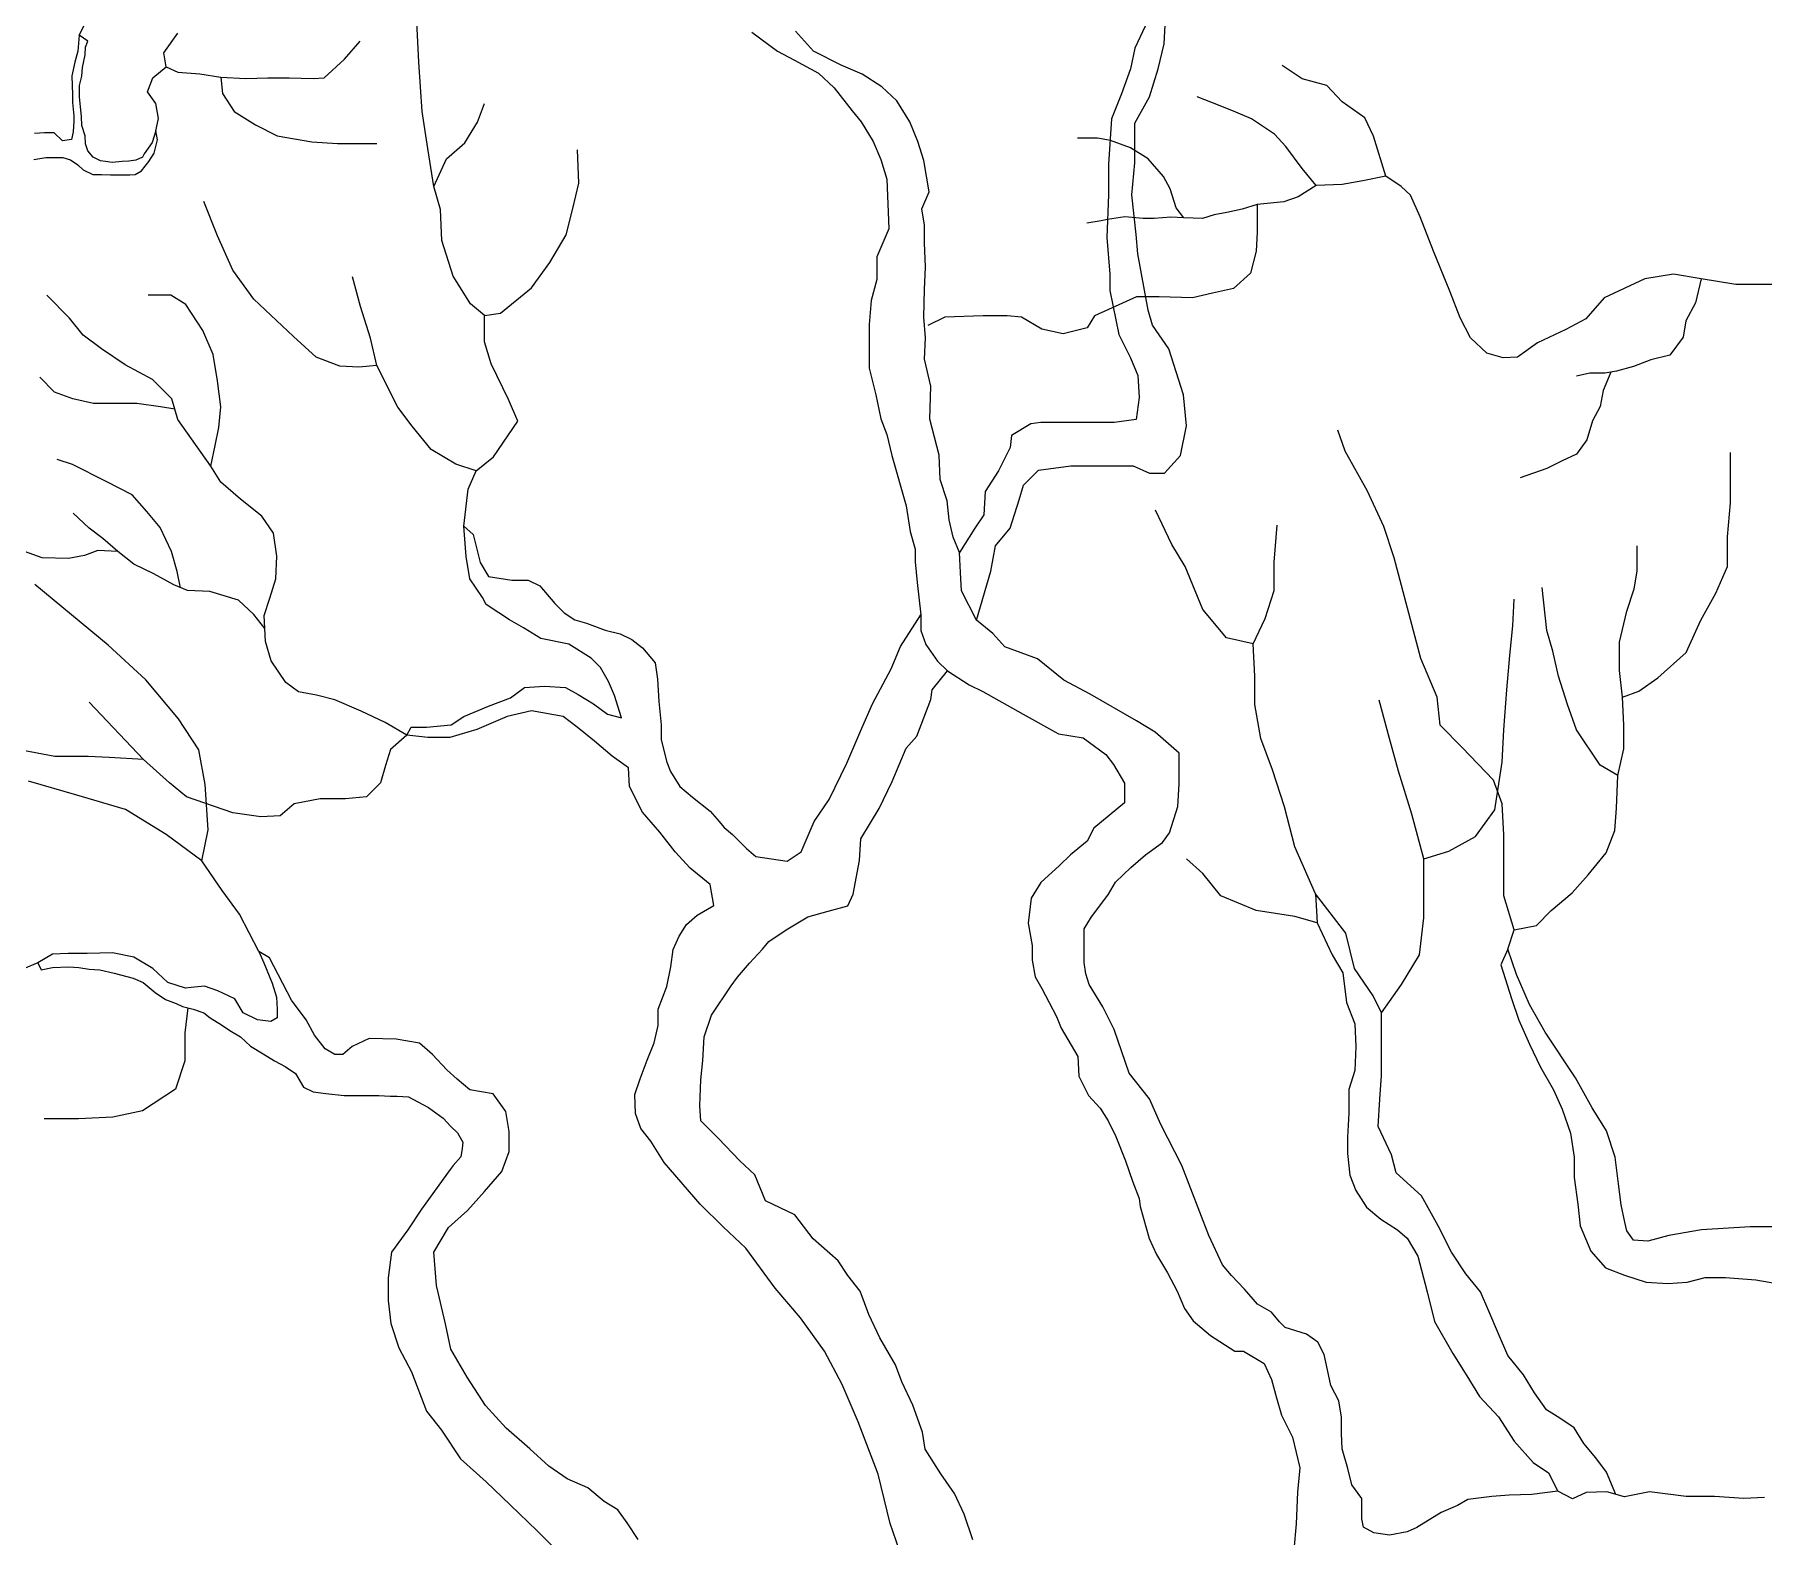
# Model space of a CAD drawing. Header units: millimetres. Extents: x -8050 to 7892, y -21 to 20150.
# Drawn here: x -4288 to -1132, y 15691 to 18432 of the extents above; entities that cross this region are included whole.
import ezdxf

# ---------------------------------------------------------------- set-up
doc = ezdxf.new("R2010")
doc.units = ezdxf.units.MM
doc.layers.add('ceco.net 158', color=7, linetype='Continuous')

msp = doc.modelspace()

# ---------------------------------------------------------------- linework, layer by layer
at = {"layer": 'ceco.net 158'}
for p, q in [((-4206.4, 18431.4), (-4180.7, 18481.1)), ((-3586.5, 18381.8), (-3590.7, 18467.9)), ((-4206.4, 18431.4), (-4208.9, 18401.7)), ((-4190.7, 18419.9), (-4206.4, 18431.4)), ((-4051.9, 18399), (-4026.2, 18434.7)), ((-2978.5, 18436.3), (-2931.4, 18401.9)), ((-2866.1, 18401.9), (-2898.8, 18438.1)), ((-2260.6, 18447.3), (-2279.4, 18407.2)), ((-2225.8, 18415.2), (-2223.1, 18460.7)), ((-4208.9, 18401.7), (-4214.6, 18381.9)), ((-4195.7, 18395.1), (-4194.8, 18409.2)), ((-4194.8, 18409.2), (-4190.7, 18419.9)), ((-3721.9, 18387.6), (-3693.3, 18420.4)), ((-2931.4, 18401.9), (-2900.6, 18385.6)), ((-2815.3, 18376.5), (-2866.1, 18401.9)), ((-2279.4, 18407.2), (-2287.4, 18369.7)), ((-2236.5, 18369.7), (-2225.8, 18415.2)), ((-4214.6, 18381.9), (-4219.6, 18357.1)), ((-4201.4, 18356.3), (-4200.6, 18372)), ((-4200.6, 18372), (-4195.7, 18395.1)), ((-4071.9, 18353.3), (-4047.6, 18373.3)), ((-4047.6, 18373.3), (-4051.9, 18399)), ((-4047.6, 18373.3), (-4026.2, 18363.3)), ((-3759, 18353.3), (-3721.9, 18387.6)), ((-3580.2, 18291.5), (-3586.5, 18381.8)), ((-2900.6, 18385.6), (-2857, 18362)), ((-2777.3, 18360.2), (-2815.3, 18376.5)), ((-2287.4, 18369.7), (-2303.5, 18324.2)), ((-2252.6, 18318.8), (-2236.5, 18369.7)), ((-1974.2, 18351.4), (-2010.7, 18375.7)), ((-4219.6, 18357.1), (-4218.8, 18322.5)), ((-4205.6, 18339), (-4201.4, 18356.3)), ((-4205.6, 18318.3), (-4205.6, 18339)), ((-4081.9, 18327.6), (-4071.9, 18353.3)), ((-4026.2, 18363.3), (-3986.2, 18360.5)), ((-3986.2, 18360.5), (-3947.6, 18354.7)), ((-3947.6, 18354.7), (-3901.9, 18351.9)), ((-3947.6, 18354.7), (-3944.8, 18324.7)), ((-3901.9, 18351.9), (-3861.9, 18353.3)), ((-3861.9, 18353.3), (-3823.3, 18353.3)), ((-3823.3, 18353.3), (-3779, 18351.9)), ((-3779, 18351.9), (-3759, 18353.3)), ((-2857, 18362), (-2828, 18334.8)), ((-2741, 18336.6), (-2777.3, 18360.2)), ((-2713.8, 18311.2), (-2741, 18336.6)), ((-1928.9, 18339.2), (-1974.2, 18351.4)), ((-1901.1, 18309.6), (-1928.9, 18339.2)), ((-4218.8, 18322.5), (-4218.8, 18308.4)), ((-4218.8, 18308.4), (-4216.3, 18283.7)), ((-4203.9, 18300.2), (-4205.6, 18318.3)), ((-4066.2, 18306.2), (-4081.9, 18327.6)), ((-4061.9, 18279), (-4066.2, 18306.2)), ((-3944.8, 18324.7), (-3923.3, 18291.9)), ((-3479.4, 18272.6), (-3466.8, 18306.2)), ((-2828, 18334.8), (-2795.4, 18293.1)), ((-2690.2, 18273.2), (-2713.8, 18311.2)), ((-2303.5, 18324.2), (-2322.2, 18278.6)), ((-2279.4, 18270.6), (-2252.6, 18318.8)), ((-2137.6, 18307.9), (-2165.5, 18318.3)), ((-2099.4, 18292.2), (-2137.6, 18307.9)), ((-1859.4, 18280.1), (-1901.1, 18309.6)), ((-4216.3, 18274.6), (-4217.1, 18254.8)), ((-4216.3, 18283.7), (-4216.3, 18274.6)), ((-4202.3, 18282.8), (-4203.9, 18300.2)), ((-4201.4, 18266.3), (-4202.3, 18282.8)), ((-4066.8, 18256.4), (-4061.9, 18279)), ((-3923.3, 18291.9), (-3884.8, 18267.6)), ((-3569.7, 18224.2), (-3580.2, 18291.5)), ((-2795.4, 18293.1), (-2779.1, 18273.2)), ((-2779.1, 18273.2), (-2757.3, 18236.9)), ((-2675.7, 18236.9), (-2690.2, 18273.2)), ((-2322.2, 18278.6), (-2327.6, 18195.6)), ((-2066.3, 18278.3), (-2099.4, 18292.2)), ((-2024.6, 18250.5), (-2066.3, 18278.3)), ((-1843.7, 18247), (-1859.4, 18280.1)), ((-4270, 18253.1), (-4288.1, 18251.5)), ((-4251.8, 18253.1), (-4270, 18253.1)), ((-4236.9, 18238.2), (-4251.8, 18253.1)), ((-4217.1, 18254.8), (-4220.4, 18240.7)), ((-4195.7, 18247.3), (-4201.4, 18266.3)), ((-4194.8, 18232.5), (-4195.7, 18247.3)), ((-4066.8, 18256.4), (-4073.4, 18234.9)), ((-4063.5, 18239.9), (-4066.8, 18256.4)), ((-3884.8, 18267.6), (-3844.8, 18247.6)), ((-3844.8, 18247.6), (-3781.9, 18236.2)), ((-3502.5, 18234.7), (-3479.4, 18272.6)), ((-2347.3, 18242.9), (-2383.9, 18242.9)), ((-2323.6, 18238.6), (-2347.3, 18242.9)), ((-2279.4, 18198.3), (-2279.4, 18270.6)), ((-2003.7, 18227.9), (-2024.6, 18250.5)), ((-1821.1, 18174), (-1843.7, 18247)), ((-4220.4, 18240.7), (-4236.9, 18238.2)), ((-4190.7, 18220.1), (-4194.8, 18232.5)), ((-4180.8, 18208.5), (-4190.7, 18220.1)), ((-4087.5, 18214.3), (-4090.8, 18208.5)), ((-4073.4, 18234.9), (-4087.5, 18214.3)), ((-4079.2, 18200.3), (-4069.3, 18216)), ((-4069.3, 18216), (-4063.5, 18239.9)), ((-3781.9, 18236.2), (-3734.7, 18233.3)), ((-3734.7, 18233.3), (-3663.3, 18233.3)), ((-3559.2, 18154.9), (-3569.7, 18224.2)), ((-3536.1, 18205.3), (-3502.5, 18234.7)), ((-3294.5, 18161.2), (-3296.6, 18222.1)), ((-2757.3, 18236.9), (-2742.8, 18204.3)), ((-2664.8, 18202.5), (-2675.7, 18236.9)), ((-2287, 18225.7), (-2323.6, 18238.6)), ((-2254.8, 18205.2), (-2287, 18225.7)), ((-1974.2, 18187.9), (-2003.7, 18227.9)), ((-4289, 18204.4), (-4267.5, 18207.7)), ((-4267.5, 18207.7), (-4251, 18207.7)), ((-4251, 18207.7), (-4236.1, 18207.7)), ((-4236.1, 18207.7), (-4222.1, 18203.6)), ((-4222.1, 18203.6), (-4208.9, 18194.5)), ((-4208.9, 18194.5), (-4199, 18185.4)), ((-4199, 18185.4), (-4181.6, 18177.1)), ((-4167.6, 18201.9), (-4180.8, 18208.5)), ((-4158.5, 18200.3), (-4167.6, 18201.9)), ((-4146.1, 18198.6), (-4158.5, 18200.3)), ((-4127.9, 18200.3), (-4146.1, 18198.6)), ((-4115.5, 18201.1), (-4127.9, 18200.3)), ((-4103.2, 18202.7), (-4115.5, 18201.1)), ((-4104, 18177.1), (-4092.4, 18183.7)), ((-4090.8, 18208.5), (-4103.2, 18202.7)), ((-4092.4, 18183.7), (-4079.2, 18200.3)), ((-3559.2, 18154.9), (-3536.1, 18205.3)), ((-2742.8, 18204.3), (-2731.9, 18168)), ((-2654.9, 18144.9), (-2664.8, 18202.5)), ((-2327.6, 18195.6), (-2327.6, 18139.4)), ((-2284.7, 18139.4), (-2279.4, 18198.3)), ((-2226.8, 18173), (-2254.8, 18205.2)), ((-1948.1, 18156.6), (-1974.2, 18187.9)), ((-4181.6, 18177.1), (-4165.9, 18177.1)), ((-4165.9, 18177.1), (-4149.4, 18176.3)), ((-4149.4, 18176.3), (-4133.7, 18176.3)), ((-4133.7, 18176.3), (-4113.9, 18176.3)), ((-4113.9, 18176.3), (-4104, 18177.1)), ((-3546.6, 18112.9), (-3559.2, 18154.9)), ((-3305, 18115), (-3294.5, 18161.2)), ((-2731.9, 18168), (-2728.3, 18077.4)), ((-2214.9, 18150.4), (-2226.8, 18173)), ((-2204.2, 18116), (-2214.9, 18150.4)), ((-1948.1, 18156.6), (-1981.1, 18135.8)), ((-1901.1, 18158.4), (-1948.1, 18156.6)), ((-1862.9, 18165.3), (-1901.1, 18158.4)), ((-1821.1, 18174), (-1862.9, 18165.3)), ((-1793.3, 18154.9), (-1821.1, 18174)), ((-1775.9, 18139.2), (-1793.3, 18154.9)), ((-3953.8, 18064.7), (-3978.6, 18127.4)), ((-2668, 18113.9), (-2654.9, 18144.9)), ((-2327.6, 18139.4), (-2330.3, 18061.7)), ((-2276.7, 18067.1), (-2284.7, 18139.4)), ((-2190.2, 18097.7), (-2204.2, 18116)), ((-2055.9, 18121.9), (-2083.7, 18113.8)), ((-2007.2, 18127.1), (-2055.9, 18121.9)), ((-2055.9, 18121.9), (-2055.9, 18095.8)), ((-1981.1, 18135.8), (-2007.2, 18127.1)), ((-1758.5, 18099.3), (-1775.9, 18139.2)), ((-3544.5, 18056.2), (-3546.6, 18112.9)), ((-3317.6, 18066.7), (-3305, 18115)), ((-2663.1, 18084.5), (-2668, 18113.9)), ((-2663.1, 18051.9), (-2663.1, 18084.5)), ((-2340.8, 18092.3), (-2366.7, 18088)), ((-2329, 18094.4), (-2340.8, 18092.3)), ((-2297.8, 18099.8), (-2329, 18094.4)), ((-2264.4, 18096.6), (-2297.8, 18099.8)), ((-2244, 18096.6), (-2264.4, 18096.6)), ((-2213.9, 18098.7), (-2244, 18096.6)), ((-2190.2, 18097.7), (-2213.9, 18098.7)), ((-2155.8, 18096.6), (-2190.2, 18097.7)), ((-2134.3, 18103), (-2155.8, 18096.6)), ((-2111.7, 18107.4), (-2134.3, 18103)), ((-2083.7, 18113.8), (-2111.7, 18107.4)), ((-2055.9, 18095.8), (-2055.9, 18071.4)), ((-1734.2, 18036.7), (-1758.5, 18099.3)), ((-3925.7, 18001.9), (-3953.8, 18064.7)), ((-3523.5, 17991.1), (-3544.5, 18056.2)), ((-3347, 18016.3), (-3317.6, 18066.7)), ((-2728.3, 18077.4), (-2750.1, 18026.6)), ((-2330.3, 18061.7), (-2324.9, 17994.8)), ((-2274, 18032.3), (-2276.7, 18067.1)), ((-2055.9, 18071.4), (-2057.6, 18036.7)), ((-2750.1, 18026.6), (-2750.1, 17984.9)), ((-2661.5, 18007.8), (-2663.1, 18051.9)), ((-2255.2, 17929.1), (-2274, 18032.3)), ((-2057.6, 18036.7), (-2068.1, 17996.7)), ((-1704.6, 17963.6), (-1734.2, 18036.7)), ((-3887.7, 17949), (-3925.7, 18001.9)), ((-3692.6, 17935.8), (-3707.5, 17990.3)), ((-3492, 17940.7), (-3523.5, 17991.1)), ((-3380.6, 17970.1), (-3347, 18016.3)), ((-2663.1, 17967), (-2661.5, 18007.8)), ((-2324.9, 17994.8), (-2324.9, 17965.3)), ((-2068.1, 17996.7), (-2099.4, 17968.9)), ((-1295.9, 17994.9), (-1348.1, 17986.2)), ((-1245.6, 17986.6), (-1295.9, 17994.9)), ((-3437.4, 17923.9), (-3380.6, 17970.1)), ((-2750.1, 17984.9), (-2760.9, 17946.8)), ((-2664.7, 17916.3), (-2663.1, 17967)), ((-2324.9, 17965.3), (-2308.8, 17885)), ((-2137.6, 17960.2), (-2174.1, 17951.5)), ((-2099.4, 17968.9), (-2137.6, 17960.2)), ((-1685.5, 17915), (-1704.6, 17963.6)), ((-1348.1, 17986.2), (-1422.9, 17951.5)), ((-1245.6, 17986.6), (-1255.9, 17942.8)), ((-1182, 17975.9), (-1245.6, 17986.6)), ((-1107.7, 17975.9), (-1182, 17975.9)), ((-4224.1, 17914.8), (-4265.7, 17956.4)), ((-4039.1, 17956.4), (-4080.6, 17956.4)), ((-4012, 17939.8), (-4039.1, 17956.4)), ((-3980.8, 17892), (-4012, 17939.8)), ((-3814.9, 17881.2), (-3887.7, 17949)), ((-3674.5, 17877.9), (-3692.6, 17935.8)), ((-3466.8, 17919.7), (-3492, 17940.7)), ((-2760.9, 17946.8), (-2764.6, 17903.3)), ((-2276.4, 17953.7), (-2353, 17918.7)), ((-2234.8, 17953.7), (-2276.4, 17953.7)), ((-2247.1, 17902.1), (-2255.2, 17929.1)), ((-2174.1, 17951.5), (-2234.8, 17953.7)), ((-1422.9, 17951.5), (-1455.9, 17913.2)), ((-1255.9, 17942.8), (-1273.3, 17909.7)), ((-4199.2, 17883.6), (-4224.1, 17914.8)), ((-3466.8, 17919.7), (-3437.4, 17923.9)), ((-3466.8, 17871.3), (-3466.8, 17919.7)), ((-2764.6, 17903.3), (-2764.6, 17881.6)), ((-2661.5, 17878.8), (-2664.7, 17916.3)), ((-2626.5, 17916.5), (-2657.2, 17901.2)), ((-2556.5, 17918.7), (-2626.5, 17916.5)), ((-2512.7, 17918.7), (-2556.5, 17918.7)), ((-2486.5, 17916.5), (-2512.7, 17918.7)), ((-2449.3, 17894.6), (-2486.5, 17916.5)), ((-2409.9, 17885.9), (-2449.3, 17894.6)), ((-2366.1, 17896.8), (-2409.9, 17885.9)), ((-2353, 17918.7), (-2366.1, 17896.8)), ((-2217.3, 17858.8), (-2247.1, 17902.1)), ((-1666.4, 17878.5), (-1685.5, 17915)), ((-1455.9, 17913.2), (-1492.5, 17894.1)), ((-1273.3, 17909.7), (-1278.6, 17880.2)), ((-4165.9, 17858.7), (-4199.2, 17883.6)), ((-3962.1, 17848.3), (-3980.8, 17892)), ((-3773.6, 17843.2), (-3814.9, 17881.2)), ((-3662.9, 17828.4), (-3674.5, 17877.9)), ((-3454.2, 17831.4), (-3466.8, 17871.3)), ((-2764.6, 17881.6), (-2764.6, 17823.6)), ((-2663.1, 17839.6), (-2661.5, 17878.8)), ((-2308.8, 17885), (-2287.4, 17842.2)), ((-1636.8, 17850.6), (-1666.4, 17878.5)), ((-1544.6, 17869.8), (-1581.1, 17843.7)), ((-1492.5, 17894.1), (-1544.6, 17869.8)), ((-1278.6, 17880.2), (-1302.9, 17847.2)), ((-4122.2, 17829.6), (-4165.9, 17858.7)), ((-3953.8, 17800.5), (-3962.1, 17848.3)), ((-3730.7, 17826.7), (-3773.6, 17843.2)), ((-3422.6, 17766.3), (-3454.2, 17831.4)), ((-2651.7, 17790.6), (-2663.1, 17839.6)), ((-2287.4, 17842.2), (-2274, 17810)), ((-2190.3, 17774.9), (-2217.3, 17858.8)), ((-1607.2, 17841.9), (-1636.8, 17850.6)), ((-1581.1, 17843.7), (-1607.2, 17841.9)), ((-1337.7, 17838.5), (-1369, 17826.3)), ((-1302.9, 17847.2), (-1337.7, 17838.5)), ((-4251.2, 17779.7), (-4278.2, 17806.7)), ((-4072.3, 17802.6), (-4122.2, 17829.6)), ((-4037, 17767.2), (-4072.3, 17802.6)), ((-3947.6, 17752.7), (-3953.8, 17800.5)), ((-3695.9, 17825.1), (-3730.7, 17826.7)), ((-3662.9, 17828.4), (-3695.9, 17825.1)), ((-3624.9, 17752.4), (-3662.9, 17828.4)), ((-2764.6, 17823.6), (-2751.9, 17774.6)), ((-2274, 17810), (-2271.4, 17769.9)), ((-1449, 17814.1), (-1473.3, 17808.9)), ((-1421.2, 17814.1), (-1449, 17814.1)), ((-1410.7, 17815.9), (-1424.6, 17782.8)), ((-1400.3, 17817.6), (-1421.2, 17814.1)), ((-1369, 17826.3), (-1400.3, 17817.6)), ((-4217.9, 17767.2), (-4251.2, 17779.7)), ((-2751.9, 17774.6), (-2742.8, 17731.1)), ((-2653.3, 17730.2), (-2651.7, 17790.6)), ((-2271.4, 17769.9), (-2276.7, 17729.7)), ((-2184.9, 17718.1), (-2190.3, 17774.9)), ((-1424.6, 17782.8), (-1429.8, 17753.3)), ((-4180.5, 17758.9), (-4217.9, 17767.2)), ((-4149.3, 17758.9), (-4180.5, 17758.9)), ((-4101.4, 17758.9), (-4149.3, 17758.9)), ((-4057.8, 17752.7), (-4101.4, 17758.9)), ((-4031.8, 17748.5), (-4057.8, 17752.7)), ((-4026.6, 17729.8), (-4037, 17767.2)), ((-3951.7, 17715.2), (-3947.6, 17752.7)), ((-3598.4, 17717.7), (-3624.9, 17752.4)), ((-3405.8, 17726.4), (-3422.6, 17766.3)), ((-1429.8, 17753.3), (-1443.8, 17727.2)), ((-4001.6, 17694.4), (-4026.6, 17729.8)), ((-3957.9, 17682), (-3951.7, 17715.2)), ((-3563.7, 17674.7), (-3598.4, 17717.7)), ((-3450, 17661.3), (-3405.8, 17726.4)), ((-2742.8, 17731.1), (-2731.9, 17702.1)), ((-2636.7, 17664.8), (-2653.3, 17730.2)), ((-2469.5, 17721.7), (-2504.4, 17700.2)), ((-2450.8, 17724.3), (-2469.5, 17721.7)), ((-2469.5, 17721.7), (-2469.5, 17721.7)), ((-2421.3, 17724.3), (-2450.8, 17724.3)), ((-2383.8, 17724.3), (-2421.3, 17724.3)), ((-2316.9, 17724.3), (-2383.8, 17724.3)), ((-2276.7, 17729.7), (-2316.9, 17724.3)), ((-2195.7, 17664), (-2184.9, 17718.1)), ((-1895.3, 17672.1), (-1908.9, 17710)), ((-1443.8, 17727.2), (-1454.2, 17692.4)), ((-3966.3, 17644.5), (-4001.6, 17694.4)), ((-3966.3, 17644.5), (-3957.9, 17682)), ((-3519.1, 17648.3), (-3563.7, 17674.7)), ((-2731.9, 17702.1), (-2722.9, 17664)), ((-2507, 17678.8), (-2528.5, 17636)), ((-2504.4, 17700.2), (-2507, 17678.8)), ((-1454.2, 17692.4), (-1473.3, 17666.3)), ((-4218.8, 17647.8), (-4246.5, 17656.5)), ((-4156.1, 17615.7), (-4218.8, 17647.8)), ((-3947.6, 17615.4), (-3966.3, 17644.5)), ((-3481.5, 17636.1), (-3519.1, 17648.3)), ((-3481.5, 17636.1), (-3450, 17661.3)), ((-2722.9, 17664), (-2696.7, 17572.2)), ((-2634.8, 17620.4), (-2636.7, 17664.8)), ((-2455.5, 17636.9), (-2395.9, 17645)), ((-2395.9, 17645), (-2360.8, 17645)), ((-2360.8, 17645), (-2320.2, 17645)), ((-2320.2, 17645), (-2282.3, 17645)), ((-2282.3, 17645), (-2282.3, 17645)), ((-2282.3, 17645), (-2252.5, 17631.5)), ((-2225.5, 17631.5), (-2195.7, 17664)), ((-1854.8, 17599.1), (-1895.3, 17672.1)), ((-1499.4, 17654.2), (-1527.2, 17640.3)), ((-1473.3, 17666.3), (-1499.4, 17654.2)), ((-1191.8, 17623.4), (-1191.8, 17669.4)), ((-4109.5, 17592.4), (-4156.1, 17615.7)), ((-3912.2, 17584.2), (-3947.6, 17615.4)), ((-3496.2, 17602.5), (-3481.5, 17636.1)), ((-2621.9, 17581.5), (-2634.8, 17620.4)), ((-2528.5, 17636), (-2552.6, 17598.5)), ((-2482.5, 17609.9), (-2455.5, 17636.9)), ((-2252.5, 17631.5), (-2225.5, 17631.5)), ((-1527.2, 17640.3), (-1575.9, 17622.9)), ((-1191.8, 17577.4), (-1191.8, 17623.4)), ((-4083.2, 17561.8), (-4109.5, 17592.4)), ((-3872.7, 17553.1), (-3912.2, 17584.2)), ((-3504.2, 17534.7), (-3496.2, 17602.5)), ((-2618.2, 17546.4), (-2621.9, 17581.5)), ((-2552.6, 17598.5), (-2555.3, 17555.6)), ((-2506.9, 17531.4), (-2490.6, 17582.8)), ((-2490.6, 17582.8), (-2482.5, 17609.9)), ((-1825, 17534.1), (-1854.8, 17599.1)), ((-4188.2, 17531.1), (-4217.4, 17558.8)), ((-4058.4, 17532.6), (-4083.2, 17561.8)), ((-3851.9, 17521.9), (-3872.7, 17553.1)), ((-2696.7, 17572.2), (-2689.6, 17525.5)), ((-2555.3, 17555.6), (-2571.3, 17531.5)), ((-2211.9, 17501.7), (-2241.7, 17563.9)), ((-1197.2, 17515.2), (-1191.8, 17577.4)), ((-4163.4, 17512.2), (-4188.2, 17531.1)), ((-4038, 17488.9), (-4058.4, 17532.6)), ((-3845.7, 17480.3), (-3851.9, 17521.9)), ((-3499.9, 17479.3), (-3504.2, 17534.7)), ((-3504.2, 17534.7), (-3487.1, 17519.8)), ((-3487.1, 17519.8), (-3474.4, 17468.6)), ((-2689.6, 17525.5), (-2680.6, 17493.2)), ((-2610.8, 17514.9), (-2618.2, 17546.4)), ((-2571.3, 17531.5), (-2599.7, 17487.1)), ((-2533.9, 17499), (-2506.9, 17531.4)), ((-2025.2, 17469.2), (-2019.8, 17536.8)), ((-1806, 17477.3), (-1825, 17534.1)), ((-4274.2, 17477.2), (-4306.3, 17488.9)), ((-4172.2, 17490.3), (-4197, 17481.6)), ((-4135.7, 17488.9), (-4172.2, 17490.3)), ((-4135.7, 17488.9), (-4163.4, 17512.2)), ((-4106.5, 17465.5), (-4135.7, 17488.9)), ((-4027.8, 17452.4), (-4038, 17488.9)), ((-2680.6, 17493.2), (-2680.6, 17469.9)), ((-2599.7, 17487.1), (-2610.8, 17514.9)), ((-2597.8, 17450.1), (-2599.7, 17487.1)), ((-2542.1, 17453), (-2533.9, 17499)), ((-2187.6, 17461.1), (-2211.9, 17501.7)), ((-1362.3, 17453), (-1362.3, 17499)), ((-1197.2, 17461.1), (-1197.2, 17515.2)), ((-4226.1, 17475.7), (-4274.2, 17477.2)), ((-4197, 17481.6), (-4226.1, 17475.7)), ((-4070.1, 17448), (-4106.5, 17465.5)), ((-3847.7, 17438.7), (-3845.7, 17480.3)), ((-3493.5, 17438.8), (-3499.9, 17479.3)), ((-3474.4, 17468.6), (-3459.4, 17443.1)), ((-2680.6, 17469.9), (-2677, 17432.2)), ((-2568.2, 17363.2), (-2542.1, 17453)), ((-2155.1, 17382.6), (-2187.6, 17461.1)), ((-2025.2, 17417.8), (-2025.2, 17469.2)), ((-1757.3, 17293.4), (-1806, 17477.3)), ((-1367.7, 17420.5), (-1362.3, 17453)), ((-1218.9, 17412.4), (-1197.2, 17461.1)), ((-4153.5, 17317.6), (-4287.5, 17428.8)), ((-4033.6, 17427.6), (-4070.1, 17448)), ((-4008.8, 17417.4), (-4033.6, 17427.6)), ((-4021.2, 17422.5), (-4027.8, 17452.4)), ((-3858.1, 17403.4), (-3847.7, 17438.7)), ((-3470.1, 17404.7), (-3493.5, 17438.8)), ((-3459.4, 17443.1), (-3416.8, 17436.7)), ((-3416.8, 17436.7), (-3387, 17436.7)), ((-3387, 17436.7), (-3365.7, 17426)), ((-3365.7, 17426), (-3338, 17394.1)), ((-2677, 17432.2), (-2669.8, 17373)), ((-2596, 17416.8), (-2597.8, 17450.1)), ((-1527.3, 17344.8), (-1535.5, 17423.2)), ((-3968, 17416), (-4008.8, 17417.4)), ((-3915.5, 17399.9), (-3968, 17416)), ((-3887.8, 17373.7), (-3915.5, 17399.9)), ((-3868.5, 17372.2), (-3858.1, 17403.4)), ((-3463.7, 17391.9), (-3470.1, 17404.7)), ((-3440.3, 17377), (-3463.7, 17391.9)), ((-3338, 17394.1), (-3320.9, 17377)), ((-2568.2, 17363.2), (-2596, 17416.8)), ((-2041.5, 17366.4), (-2025.2, 17417.8)), ((-1589.6, 17352.9), (-1586.9, 17401.6)), ((-1381.2, 17379.9), (-1367.7, 17420.5)), ((-1245.9, 17363.7), (-1218.9, 17412.4)), ((-3867.5, 17348.3), (-3887.8, 17373.7)), ((-3866.4, 17324.4), (-3868.5, 17372.2)), ((-3421.1, 17364.2), (-3440.3, 17377)), ((-3395.5, 17349.3), (-3421.1, 17364.2)), ((-3320.9, 17377), (-3301.8, 17364.2)), ((-3301.8, 17364.2), (-3280.5, 17357.9)), ((-3280.5, 17357.9), (-3246.4, 17345.1)), ((-2707.3, 17315.2), (-2669.8, 17373)), ((-2669.8, 17373), (-2669.8, 17344.3)), ((-2538.6, 17339.1), (-2568.2, 17363.2)), ((-2111.8, 17331.2), (-2155.1, 17382.6)), ((-2063.1, 17320.4), (-2041.5, 17366.4)), ((-1394.7, 17323.1), (-1381.2, 17379.9)), ((-1273, 17304.2), (-1245.9, 17363.7)), ((-3363.6, 17330.2), (-3395.5, 17349.3)), ((-3312.4, 17319.5), (-3363.6, 17330.2)), ((-3246.4, 17345.1), (-3246.4, 17345.1)), ((-3246.4, 17345.1), (-3218.7, 17338.7)), ((-3218.7, 17338.7), (-3197.4, 17328)), ((-3197.4, 17328), (-3178.2, 17313.1)), ((-2669.8, 17344.3), (-2660.8, 17319.2)), ((-2516.4, 17315), (-2538.6, 17339.1)), ((-2063.1, 17320.4), (-2111.8, 17331.2)), ((-1595, 17298.8), (-1589.6, 17352.9)), ((-1516.5, 17306.9), (-1527.3, 17344.8)), ((-4085, 17254.8), (-4153.5, 17317.6)), ((-3856, 17289), (-3866.4, 17324.4)), ((-3271.9, 17293.9), (-3312.4, 17319.5)), ((-3178.2, 17313.1), (-3178.2, 17313.1)), ((-3178.2, 17313.1), (-3154.7, 17285.4)), ((-2724.3, 17274.8), (-2707.3, 17315.2)), ((-2660.8, 17319.2), (-2639.3, 17288.6)), ((-2457.1, 17292.8), (-2516.4, 17315)), ((-2060.4, 17260.9), (-2063.1, 17320.4)), ((-1600.4, 17236.5), (-1595, 17298.8)), ((-1505.7, 17260.9), (-1516.5, 17306.9)), ((-1394.7, 17271.7), (-1394.7, 17323.1)), ((-1324.4, 17258.2), (-1273, 17304.2)), ((-3829, 17249.5), (-3856, 17289)), ((-3254.9, 17276.9), (-3271.9, 17293.9)), ((-3240, 17251.3), (-3254.9, 17276.9)), ((-3154.7, 17285.4), (-3150.5, 17255.6)), ((-2758.4, 17210.9), (-2724.3, 17274.8)), ((-2649.6, 17236.3), (-2621.3, 17270.7)), ((-2639.3, 17288.6), (-2621.3, 17270.7)), ((-2621.3, 17270.7), (-2581.9, 17245.6)), ((-2409, 17254), (-2457.1, 17292.8)), ((-1727.6, 17223), (-1757.3, 17293.4)), ((-1389.3, 17223), (-1394.7, 17271.7)), ((-4025.1, 17183.5), (-4085, 17254.8)), ((-3806.1, 17232.9), (-3829, 17249.5)), ((-3772.9, 17226.6), (-3806.1, 17232.9)), ((-3419, 17221.5), (-3393.4, 17240.7)), ((-3393.4, 17240.7), (-3357.2, 17242.8)), ((-3357.2, 17242.8), (-3357.2, 17242.8)), ((-3357.2, 17242.8), (-3318.8, 17240.7)), ((-3318.8, 17240.7), (-3295.4, 17227.9)), ((-3229.3, 17225.8), (-3240, 17251.3)), ((-3150.5, 17255.6), (-3148.4, 17215.1)), ((-2651.6, 17218.5), (-2649.6, 17236.3)), ((-2581.9, 17245.6), (-2556.7, 17233)), ((-2556.7, 17233), (-2483.1, 17191.7)), ((-2360.9, 17228.1), (-2409, 17254)), ((-2060.4, 17209.5), (-2060.4, 17260.9)), ((-1605.8, 17163.5), (-1600.4, 17236.5)), ((-1489.5, 17209.5), (-1505.7, 17260.9)), ((-1389.3, 17223), (-1359.6, 17233.8)), ((-1359.6, 17233.8), (-1324.4, 17258.2)), ((-4089.3, 17109), (-4188.4, 17213.5)), ((-3739.6, 17218.3), (-3772.9, 17226.6)), ((-3691.8, 17197.5), (-3739.6, 17218.3)), ((-3504.2, 17187.4), (-3459.4, 17206.6)), ((-3459.4, 17206.6), (-3419, 17221.5)), ((-3295.4, 17227.9), (-3267.7, 17210.9)), ((-3267.7, 17210.9), (-3242.1, 17191.7)), ((-3216.5, 17185.3), (-3229.3, 17225.8)), ((-3148.4, 17215.1), (-3144.1, 17172.5)), ((-2777.6, 17166.1), (-2758.4, 17210.9)), ((-2677.2, 17151.5), (-2651.6, 17218.5)), ((-2276.1, 17179.5), (-2360.9, 17228.1)), ((-2049.6, 17147.3), (-2060.4, 17209.5)), ((-1814.2, 17147.3), (-1833.1, 17217.6)), ((-1722.2, 17171.6), (-1727.6, 17223)), ((-1473.2, 17163.5), (-1489.5, 17209.5)), ((-1386.6, 17171.6), (-1389.3, 17223)), ((-3988, 17126.5), (-4025.1, 17183.5)), ((-3648.1, 17176.7), (-3691.8, 17197.5)), ((-3608.6, 17153.3), (-3648.1, 17176.7)), ((-3572.4, 17168.3), (-3527.6, 17172.5)), ((-3527.6, 17172.5), (-3504.2, 17187.4)), ((-3425.3, 17187.4), (-3480.7, 17164)), ((-3380.6, 17198.1), (-3425.3, 17187.4)), ((-3323.1, 17187.4), (-3380.6, 17198.1)), ((-3297.5, 17168.3), (-3323.1, 17187.4)), ((-3242.1, 17191.7), (-3216.5, 17185.3)), ((-3144.1, 17172.5), (-3144.1, 17144.8)), ((-2483.1, 17191.7), (-2418.5, 17155.9)), ((-2242.3, 17158.9), (-2276.1, 17179.5)), ((-1681.6, 17131), (-1722.2, 17171.6)), ((-1386.6, 17128.3), (-1386.6, 17171.6)), ((-3608.6, 17153.3), (-3637.9, 17127.3)), ((-3608.6, 17153.3), (-3600.1, 17168.3)), ((-3570.2, 17149.1), (-3608.6, 17153.3)), ((-3600.1, 17168.3), (-3572.4, 17168.3)), ((-3529.8, 17149.1), (-3570.2, 17149.1)), ((-3480.7, 17164), (-3529.8, 17149.1)), ((-3265.5, 17142.7), (-3297.5, 17168.3)), ((-3233.6, 17115), (-3265.5, 17142.7)), ((-3144.1, 17144.8), (-3133.4, 17104.4)), ((-2805.3, 17102.2), (-2777.6, 17166.1)), ((-2697, 17129.8), (-2677.2, 17151.5)), ((-2418.5, 17155.9), (-2373.7, 17148.7)), ((-2373.7, 17148.7), (-2332.4, 17118.2)), ((-2198.2, 17120.7), (-2242.3, 17158.9)), ((-2027.9, 17090.5), (-2049.6, 17147.3)), ((-1797.9, 17087.7), (-1814.2, 17147.3)), ((-1608.5, 17104), (-1605.8, 17163.5)), ((-1429.9, 17098.6), (-1473.2, 17163.5)), ((-4250.8, 17114.5), (-4318.7, 17127.3)), ((-4190.3, 17114.5), (-4250.8, 17114.5)), ((-4151.7, 17112.6), (-4190.3, 17114.5)), ((-4089.3, 17109), (-4151.7, 17112.6)), ((-4041.6, 17066.8), (-4089.3, 17109)), ((-3976.6, 17063.7), (-3988, 17126.5)), ((-3637.9, 17127.3), (-3647.1, 17097.9)), ((-3203.7, 17093.7), (-3233.6, 17115)), ((-2722.6, 17068.7), (-2697, 17129.8)), ((-2332.4, 17118.2), (-2318, 17100.2)), ((-2198.2, 17089.8), (-2198.2, 17120.7)), ((-1624.8, 17071.5), (-1681.6, 17131)), ((-1397.5, 17079.6), (-1386.6, 17128.3)), ((-3647.1, 17097.9), (-3656.3, 17066.8)), ((-3201.6, 17059.6), (-3203.7, 17093.7)), ((-3133.4, 17104.4), (-3127, 17087.3)), ((-3127, 17087.3), (-3110, 17059.6)), ((-2837.3, 17036.2), (-2805.3, 17102.2)), ((-2318, 17100.2), (-2298.3, 17066.1)), ((-2198.2, 17064.8), (-2198.2, 17089.8)), ((-2006.3, 17022.8), (-2027.9, 17090.5)), ((-1773.6, 17009.3), (-1797.9, 17087.7)), ((-1622, 17017.4), (-1608.5, 17104)), ((-1397.5, 17079.6), (-1429.9, 17098.6)), ((-1400.2, 17020.1), (-1397.5, 17079.6)), ((-4210.5, 17043.8), (-4299, 17069.4)), ((-4122.1, 17018.1), (-4210.5, 17043.8)), ((-4010.4, 17041.1), (-4041.6, 17066.8)), ((-3970.9, 16981), (-3976.6, 17063.7)), ((-3656.3, 17066.8), (-3682, 17041.1)), ((-3178.2, 17012.8), (-3201.6, 17059.6)), ((-3110, 17059.6), (-3086.6, 17040.4)), ((-2746.3, 17019.4), (-2722.6, 17068.7)), ((-2298.3, 17066.1), (-2298.3, 17030.2)), ((-2201.1, 17023.6), (-2198.2, 17064.8)), ((-1608.5, 17028.2), (-1624.8, 17071.5)), ((-4047.9, 16972.5), (-4122.1, 17018.1)), ((-3926, 17011.7), (-4010.4, 17041.1)), ((-3874.6, 17004.4), (-3926, 17011.7)), ((-3814.1, 17028.2), (-3839.8, 17006.2)), ((-3766.4, 17037.4), (-3814.1, 17028.2)), ((-3720.5, 17037.4), (-3766.4, 17037.4)), ((-3682, 17041.1), (-3720.5, 17037.4)), ((-3146.2, 16976.5), (-3178.2, 17012.8)), ((-3086.6, 17040.4), (-3054.6, 17014.9)), ((-3054.6, 17014.9), (-3041.8, 17000)), ((-2865, 16995.7), (-2837.3, 17036.2)), ((-2762.1, 16993.7), (-2746.3, 17019.4)), ((-2298.3, 17030.2), (-2353.9, 16983.6)), ((-2215.8, 16975.1), (-2201.1, 17023.6)), ((-1987.3, 16949.8), (-2006.3, 17022.8)), ((-1657.2, 16968.7), (-1622, 17017.4)), ((-1605.8, 16971.4), (-1608.5, 17028.2)), ((-1402.9, 16979.5), (-1400.2, 17020.1)), ((-3982.3, 16924), (-3970.9, 16981)), ((-3839.8, 17006.2), (-3874.6, 17004.4)), ((-3041.8, 17000), (-3029, 16985.1)), ((-3029, 16985.1), (-3014.1, 16972.3)), ((-2888.4, 16940.3), (-2865, 16995.7)), ((-2779.8, 16964.1), (-2762.1, 16993.7)), ((-2353.9, 16983.6), (-2366.5, 16960.3)), ((-1751.9, 16928.1), (-1773.6, 17009.3)), ((-1419.1, 16939), (-1402.9, 16979.5)), ((-3982.3, 16924), (-4047.9, 16972.5)), ((-3118.5, 16940.3), (-3146.2, 16976.5)), ((-3014.1, 16972.3), (-2988.5, 16946.7)), ((-2781.8, 16924.7), (-2779.8, 16964.1)), ((-2366.5, 16960.3), (-2397, 16935.1)), ((-2259.9, 16935.4), (-2229, 16957.5)), ((-2229, 16957.5), (-2215.8, 16975.1)), ((-1949.6, 16863.7), (-1987.3, 16949.8)), ((-1705.9, 16941.7), (-1657.2, 16968.7)), ((-1605.8, 16914.6), (-1605.8, 16971.4)), ((-3945.2, 16869.8), (-3982.3, 16924)), ((-3090.8, 16910.5), (-3118.5, 16940.3)), ((-2988.5, 16946.7), (-2971.5, 16931.8)), ((-2971.5, 16931.8), (-2971.5, 16931.8)), ((-2971.5, 16931.8), (-2914, 16923.3)), ((-2914, 16923.3), (-2888.4, 16940.3)), ((-2793.6, 16863.6), (-2781.8, 16924.7)), ((-2397, 16935.1), (-2416.7, 16915.4)), ((-2286.4, 16911.9), (-2259.9, 16935.4)), ((-2155.1, 16901.1), (-2184.9, 16928.1)), ((-1751.9, 16928.1), (-1705.9, 16941.7)), ((-1751.9, 16887.6), (-1751.9, 16928.1)), ((-1451.6, 16898.4), (-1419.1, 16939)), ((-3054.6, 16880.7), (-3090.8, 16910.5)), ((-2450.8, 16884.9), (-2468.8, 16856.2)), ((-2416.7, 16915.4), (-2450.8, 16884.9)), ((-2327.6, 16863.4), (-2314.4, 16885.4)), ((-2314.4, 16885.4), (-2286.4, 16911.9)), ((-2122.6, 16860.5), (-2155.1, 16901.1)), ((-1751.9, 16819.9), (-1751.9, 16887.6)), ((-1605.8, 16860.5), (-1605.8, 16914.6)), ((-1481.3, 16865.9), (-1451.6, 16898.4)), ((-3913.8, 16827), (-3945.2, 16869.8)), ((-3047.9, 16842.8), (-3054.6, 16880.7)), ((-2803.5, 16841.9), (-2793.6, 16863.6)), ((-2468.8, 16856.2), (-2474, 16810.3)), ((-2345.2, 16839.8), (-2327.6, 16863.4)), ((-2057.7, 16833.4), (-2122.6, 16860.5)), ((-1893.9, 16792.4), (-1949.6, 16863.7)), ((-1949.6, 16863.7), (-1946.5, 16811)), ((-1586.9, 16798.3), (-1605.8, 16860.5)), ((-1519.2, 16833.4), (-1481.3, 16865.9)), ((-3878.4, 16758.9), (-3913.8, 16827)), ((-3097.6, 16807.9), (-3078.6, 16824.8)), ((-3078.6, 16824.8), (-3047.9, 16842.8)), ((-2915.9, 16798.5), (-2876.5, 16822.1)), ((-2876.5, 16822.1), (-2839, 16832)), ((-2839, 16832), (-2803.5, 16841.9)), ((-2371.7, 16800.1), (-2358.5, 16822.2)), ((-2358.5, 16822.2), (-2345.2, 16839.8)), ((-1987.3, 16822.6), (-2057.7, 16833.4)), ((-1946.5, 16811), (-1987.3, 16822.6)), ((-1546.3, 16806.4), (-1519.2, 16833.4)), ((-3111.4, 16786.7), (-3097.6, 16807.9)), ((-2947.5, 16776.8), (-2915.9, 16798.5)), ((-2915.9, 16798.5), (-2915.9, 16798.5)), ((-2474, 16810.3), (-2466.9, 16769.5)), ((-2371.7, 16773.6), (-2371.7, 16800.1)), ((-1946.5, 16811), (-1919.3, 16752.4)), ((-1878.4, 16727.4), (-1893.9, 16792.4)), ((-1760, 16752.3), (-1751.9, 16819.9)), ((-1598.2, 16762.8), (-1586.9, 16798.3)), ((-1586.9, 16798.3), (-1546.3, 16806.4)), ((-3859.1, 16747.3), (-3878.4, 16758.9)), ((-3878.4, 16758.9), (-3869.4, 16738.2)), ((-3126.2, 16730.6), (-3122, 16762.4)), ((-3122, 16762.4), (-3111.4, 16786.7)), ((-2983, 16737.3), (-2959.3, 16763)), ((-2959.3, 16763), (-2947.5, 16776.8)), ((-2466.9, 16769.5), (-2466.9, 16742.8)), ((-2371.7, 16738.4), (-2371.7, 16773.6)), ((-1598.2, 16762.8), (-1611.3, 16734.3)), ((-1582.8, 16716.8), (-1598.2, 16762.8)), ((-4282, 16738.2), (-4307.8, 16727.3)), ((-4255, 16753.7), (-4282, 16738.2)), ((-4282, 16738.2), (-4275.6, 16725.4)), ((-4275.6, 16725.4), (-4255, 16729.2)), ((-4226.6, 16755), (-4255, 16753.7)), ((-4255, 16729.2), (-4225.3, 16730.5)), ((-4191.8, 16755), (-4226.6, 16755)), ((-4225.3, 16730.5), (-4207.2, 16729.2)), ((-4207.2, 16729.2), (-4187.9, 16726.6)), ((-4145.3, 16756.3), (-4191.8, 16755)), ((-4187.9, 16726.6), (-4168.6, 16725.4)), ((-4106.7, 16748.6), (-4145.3, 16756.3)), ((-4071.8, 16727.9), (-4106.7, 16748.6)), ((-4044.8, 16702.1), (-4071.8, 16727.9)), ((-3869.4, 16738.2), (-3853.9, 16700.9)), ((-3819.1, 16669.9), (-3859.1, 16747.3)), ((-3133.6, 16694.7), (-3126.2, 16730.6)), ((-3004.7, 16711.7), (-2983, 16737.3)), ((-2466.9, 16742.8), (-2461.5, 16712.6)), ((-2368.8, 16717.8), (-2371.7, 16738.4)), ((-1919.3, 16752.4), (-1899.8, 16719.8)), ((-1844.3, 16677.8), (-1878.4, 16727.4)), ((-1792.5, 16698.2), (-1760, 16752.3)), ((-1611.3, 16734.3), (-1591.6, 16672.9)), ((-4168.6, 16725.4), (-4142.8, 16718.9)), ((-4142.8, 16718.9), (-4108, 16709.9)), ((-4108, 16709.9), (-4089.9, 16702.1)), ((-4089.9, 16702.1), (-4068, 16684.1)), ((-4012.5, 16691.8), (-4044.8, 16702.1)), ((-3977.7, 16695.7), (-4002.2, 16693.1)), ((-3953.2, 16686.7), (-3977.7, 16695.7)), ((-3853.9, 16700.9), (-3846.2, 16675.1)), ((-3052, 16642.7), (-3016.5, 16695.9)), ((-3016.5, 16695.9), (-3004.7, 16711.7)), ((-2461.5, 16712.6), (-2449.1, 16691.3)), ((-2362.9, 16698.7), (-2368.8, 16717.8)), ((-2337.9, 16657.5), (-2362.9, 16698.7)), ((-1899.8, 16719.8), (-1893.2, 16665.5)), ((-1828.8, 16646.8), (-1792.5, 16698.2)), ((-1558.7, 16661.9), (-1582.8, 16716.8)), ((-4068, 16684.1), (-4048.6, 16671.2)), ((-4048.6, 16671.2), (-4029.3, 16663.5)), ((-4002.2, 16693.1), (-4012.5, 16691.8)), ((-3922.3, 16672.5), (-3953.2, 16686.7)), ((-3906.8, 16646.7), (-3922.3, 16672.5)), ((-3846.2, 16675.1), (-3844.9, 16653.2)), ((-3792, 16633.8), (-3819.1, 16669.9)), ((-3149.5, 16653.4), (-3133.6, 16694.7)), ((-2449.1, 16691.3), (-2422.5, 16639.8)), ((-1893.2, 16665.5), (-1878, 16626.4)), ((-1828.8, 16646.8), (-1844.3, 16677.8)), ((-1591.6, 16672.9), (-1578.4, 16633.4)), ((-4029.3, 16663.5), (-4017.7, 16658.3)), ((-4017.7, 16658.3), (-3998.3, 16653.2)), ((-4008, 16655.7), (-4013.7, 16610.2)), ((-3998.3, 16653.2), (-3979, 16646.7)), ((-3979, 16646.7), (-3967.4, 16637.7)), ((-3967.4, 16637.7), (-3946.8, 16624.8)), ((-3881, 16633.8), (-3906.8, 16646.7)), ((-3856.5, 16631.2), (-3881, 16633.8)), ((-3844.9, 16637.7), (-3856.5, 16631.2)), ((-3844.9, 16653.2), (-3844.9, 16637.7)), ((-3776.6, 16605.7), (-3792, 16633.8)), ((-3149.5, 16623.8), (-3149.5, 16653.4)), ((-3065.8, 16603.2), (-3052, 16642.7)), ((-2422.5, 16639.8), (-2413.6, 16618.5)), ((-2317.3, 16616.3), (-2337.9, 16657.5)), ((-1828.8, 16588), (-1828.8, 16646.8)), ((-1578.4, 16633.4), (-1558.7, 16589.5)), ((-1530.1, 16611.4), (-1558.7, 16661.9)), ((-4013.7, 16610.2), (-4013.7, 16558.9)), ((-3946.8, 16624.8), (-3931.3, 16614.5)), ((-3931.3, 16614.5), (-3912, 16602.9)), ((-3912, 16602.9), (-3893.9, 16586.1)), ((-3757.6, 16580.9), (-3776.6, 16605.7)), ((-3156.9, 16592), (-3149.5, 16623.8)), ((-3067.8, 16559.9), (-3065.8, 16603.2)), ((-2413.6, 16618.5), (-2383.4, 16567)), ((-2289.4, 16536.9), (-2317.3, 16616.3)), ((-1878, 16626.4), (-1875.9, 16585.1)), ((-1475.2, 16528), (-1530.1, 16611.4)), ((-3893.9, 16586.1), (-3870.7, 16571.9)), ((-3870.7, 16571.9), (-3850.1, 16559)), ((-3740, 16570.7), (-3757.6, 16580.9)), ((-3725.4, 16570.7), (-3740, 16570.7)), ((-3707.9, 16585.3), (-3725.4, 16570.7)), ((-3677.2, 16599.9), (-3707.9, 16585.3)), ((-3627.5, 16598.4), (-3677.2, 16599.9)), ((-3585.1, 16591.1), (-3627.5, 16598.4)), ((-3561.7, 16570.7), (-3585.1, 16591.1)), ((-3535.4, 16542.9), (-3561.7, 16570.7)), ((-3169.6, 16560.3), (-3156.9, 16592)), ((-1875.9, 16585.1), (-1878, 16541.7)), ((-1828.8, 16532.2), (-1828.8, 16588)), ((-1558.7, 16589.5), (-1538.9, 16547.8)), ((-4013.7, 16558.9), (-4030.8, 16507.6)), ((-3850.1, 16559), (-3830.7, 16548.7)), ((-3830.7, 16548.7), (-3811.4, 16535.8)), ((-3516.4, 16525.4), (-3535.4, 16542.9)), ((-3182.3, 16526.4), (-3169.6, 16560.3)), ((-3071.8, 16524.4), (-3067.8, 16559.9)), ((-2383.4, 16567), (-2381.6, 16531.4)), ((-1878, 16541.7), (-1888.9, 16506.9)), ((-1538.9, 16547.8), (-1514.8, 16506.1)), ((-4030.8, 16507.6), (-4090.7, 16467.6)), ((-3811.4, 16535.8), (-3797.2, 16511.3)), ((-3797.2, 16511.3), (-3779.1, 16502.3)), ((-3493, 16506.4), (-3516.4, 16525.4)), ((-3450.7, 16499.1), (-3493, 16506.4)), ((-3191.8, 16497.8), (-3182.3, 16526.4)), ((-3073.7, 16477), (-3071.8, 16524.4)), ((-2381.6, 16531.4), (-2363.8, 16495.9)), ((-2252.6, 16489.8), (-2289.4, 16536.9)), ((-1888.9, 16506.9), (-1888.9, 16463.5)), ((-1831.9, 16488.9), (-1828.8, 16532.2)), ((-1514.8, 16506.1), (-1499.4, 16471)), ((-1444.5, 16473.2), (-1475.2, 16528)), ((-3779.1, 16502.3), (-3755.9, 16499.7)), ((-3755.9, 16499.7), (-3722.4, 16495.9)), ((-3722.4, 16495.9), (-3701.8, 16495.9)), ((-3701.8, 16495.9), (-3672.1, 16495.9)), ((-3672.1, 16495.9), (-3659.2, 16495.9)), ((-3659.2, 16495.9), (-3638.6, 16494.6)), ((-3638.6, 16494.6), (-3625.7, 16494.6)), ((-3625.7, 16494.6), (-3605.1, 16493.3)), ((-3605.1, 16493.3), (-3588.3, 16484.3)), ((-3588.3, 16484.3), (-3569, 16474)), ((-3427.3, 16466.9), (-3450.7, 16499.1)), ((-3190.8, 16462.9), (-3191.8, 16497.8)), ((-3071.8, 16449.4), (-3073.7, 16477)), ((-2363.8, 16495.9), (-2342.5, 16472.8)), ((-2232, 16442.8), (-2252.6, 16489.8)), ((-1835, 16439.3), (-1831.9, 16488.9)), ((-4207.7, 16453.4), (-4270.4, 16453.4)), ((-4144.9, 16456.2), (-4207.7, 16453.4)), ((-4090.7, 16467.6), (-4144.9, 16456.2)), ((-3569, 16474), (-3541.9, 16454.6)), ((-3541.9, 16454.6), (-3527.7, 16439.2)), ((-3421.4, 16430.4), (-3427.3, 16466.9)), ((-3181.2, 16435.4), (-3190.8, 16462.9)), ((-3040.2, 16417.9), (-3071.8, 16449.4)), ((-2342.5, 16472.8), (-2328.3, 16449.7)), ((-2328.3, 16449.7), (-2314.1, 16421.3)), ((-2193.6, 16367.9), (-2232, 16442.8)), ((-1888.9, 16463.5), (-1891.1, 16420.1)), ((-1499.4, 16471), (-1484, 16427.1)), ((-1418.2, 16431.5), (-1444.5, 16473.2)), ((-3527.7, 16439.2), (-3516.1, 16427.6)), ((-3516.1, 16427.6), (-3505.8, 16410.8)), ((-3421.4, 16393.9), (-3421.4, 16430.4)), ((-3162.8, 16412.3), (-3181.2, 16435.4)), ((-3138.4, 16373.3), (-3162.8, 16412.3)), ((-3000.7, 16376.4), (-3040.2, 16417.9)), ((-2314.1, 16421.3), (-2296.3, 16376.9)), ((-1891.1, 16420.1), (-1891.1, 16389.7)), ((-1811.1, 16387.6), (-1835, 16439.3)), ((-1484, 16427.1), (-1477.4, 16383.2)), ((-1402.8, 16383.2), (-1418.2, 16431.5)), ((-3509.6, 16383.7), (-3523.8, 16368.2)), ((-3507.1, 16399.2), (-3509.6, 16383.7)), ((-3505.8, 16410.8), (-3507.1, 16399.2)), ((-3434.6, 16357.4), (-3421.4, 16393.9)), ((-1891.1, 16389.7), (-1886.7, 16350.6)), ((-1802.3, 16354.7), (-1811.1, 16387.6)), ((-1477.4, 16383.2), (-1477.4, 16345.9)), ((-1396.2, 16334.9), (-1402.8, 16383.2)), ((-3529, 16360.5), (-3581.8, 16288.3)), ((-3523.8, 16368.2), (-3529, 16360.5)), ((-3466.7, 16320.8), (-3434.6, 16357.4)), ((-3072.6, 16297.7), (-3138.4, 16373.3)), ((-2973.1, 16350.8), (-3000.7, 16376.4)), ((-2953.4, 16303.5), (-2973.1, 16350.8)), ((-2296.3, 16376.9), (-2283.9, 16339.6)), ((-2144.5, 16240.1), (-2193.6, 16367.9)), ((-1886.7, 16350.6), (-1875.9, 16322.3)), ((-1756.2, 16313), (-1802.3, 16354.7)), ((-3497.4, 16285.8), (-3466.7, 16320.8)), ((-2283.9, 16339.6), (-2271.5, 16307.7)), ((-1875.9, 16322.3), (-1856.3, 16291.9)), ((-1477.4, 16345.9), (-1470.9, 16297.6)), ((-1391.7, 16296.1), (-1396.2, 16334.9)), ((-3581.8, 16288.3), (-3606.3, 16250.9)), ((-3532.5, 16255.1), (-3497.4, 16285.8)), ((-3031.1, 16256.2), (-3072.6, 16297.7)), ((-2900.1, 16277.8), (-2953.4, 16303.5)), ((-2271.5, 16307.7), (-2269.7, 16293.4)), ((-2269.7, 16293.4), (-2253.2, 16234.6)), ((-1856.3, 16291.9), (-1830.2, 16270.2)), ((-1725.5, 16258.1), (-1756.2, 16313)), ((-1470.9, 16297.6), (-1466.5, 16258.1)), ((-1384.7, 16264.8), (-1391.7, 16296.1)), ((-3559.3, 16210.2), (-3532.5, 16255.1)), ((-2989.6, 16217.2), (-3031.1, 16256.2)), ((-2866.6, 16234.5), (-2900.1, 16277.8)), ((-1830.2, 16270.2), (-1799.8, 16250.6)), ((-1701.3, 16209.8), (-1725.5, 16258.1)), ((-1466.5, 16258.1), (-1446.7, 16212)), ((-1381.3, 16249.1), (-1384.7, 16264.8)), ((-1156.2, 16256), (-1245.2, 16250.8)), ((-1109.2, 16256), (-1156.2, 16256)), ((-3606.3, 16250.9), (-3636, 16209.7)), ((-2821, 16194.4), (-2866.6, 16234.5)), ((-2253.2, 16234.6), (-2239.8, 16205.5)), ((-2119.3, 16186.6), (-2144.5, 16240.1)), ((-1799.8, 16250.6), (-1782.4, 16235.4)), ((-1782.4, 16235.4), (-1762.9, 16202.9)), ((-1369, 16231.6), (-1381.3, 16249.1)), ((-1342.9, 16229.9), (-1369, 16231.6)), ((-1304.5, 16240.3), (-1342.9, 16229.9)), ((-1245.2, 16250.8), (-1304.5, 16240.3)), ((-3636, 16209.7), (-3642.5, 16163.3)), ((-3554.3, 16148.9), (-3559.3, 16210.2)), ((-2935.9, 16144), (-2989.6, 16217.2)), ((-2803.1, 16167.5), (-2821, 16194.4)), ((-2239.8, 16205.5), (-2219.7, 16172)), ((-1762.9, 16202.9), (-1745.5, 16137.7)), ((-1675, 16170.4), (-1701.3, 16209.8)), ((-1446.7, 16212), (-1420.4, 16181.3)), ((-3642.5, 16163.3), (-3642.5, 16122)), ((-2780.8, 16138.5), (-2803.1, 16167.5)), ((-2219.7, 16172), (-2201.8, 16138.5)), ((-2102.9, 16167.3), (-2119.3, 16186.6)), ((-2079.1, 16142.1), (-2102.9, 16167.3)), ((-1648.6, 16137.4), (-1675, 16170.4)), ((-1420.4, 16181.3), (-1385.3, 16168.2)), ((-1385.3, 16168.2), (-1345.7, 16155)), ((-1271.1, 16155), (-1238.2, 16163.8)), ((-1238.2, 16163.8), (-1200.9, 16163.8)), ((-1200.9, 16163.8), (-1146, 16159.4)), ((-1146, 16159.4), (-1093.3, 16150.6)), ((-3537.8, 16079.4), (-3554.3, 16148.9)), ((-2889.6, 16090.3), (-2935.9, 16144)), ((-2765.1, 16096), (-2780.8, 16138.5)), ((-2201.8, 16138.5), (-2188.4, 16107.2)), ((-2055.4, 16115.3), (-2079.1, 16142.1)), ((-1745.5, 16137.7), (-1732.5, 16083.4)), ((-1633.3, 16102.3), (-1648.6, 16137.4)), ((-1345.7, 16155), (-1306.2, 16152.8)), ((-1306.2, 16152.8), (-1271.1, 16155)), ((-3642.5, 16122), (-3637.3, 16079.5)), ((-2745, 16053.6), (-2765.1, 16096)), ((-2188.4, 16107.2), (-2172.7, 16084.8)), ((-2030.1, 16100.5), (-2055.4, 16115.3)), ((-2015.2, 16082.6), (-2030.1, 16100.5)), ((-1615.7, 16060.6), (-1633.3, 16102.3)), ((-3637.3, 16079.5), (-3623.1, 16035.6)), ((-3527.8, 16033), (-3537.8, 16079.4)), ((-2845.7, 16029.3), (-2889.6, 16090.3)), ((-2172.7, 16084.8), (-2141.4, 16058)), ((-2004.8, 16072.2), (-2015.2, 16082.6)), ((-1966.2, 16060.4), (-2004.8, 16072.2)), ((-1732.5, 16083.4), (-1698.8, 16024.8)), ((-3623.1, 16035.6), (-3599.9, 15991.8)), ((-3498, 15981.7), (-3527.8, 16033)), ((-2716, 16004.4), (-2745, 16053.6)), ((-2141.4, 16058), (-2096.7, 16029)), ((-1945.4, 16045.5), (-1966.2, 16060.4)), ((-1933.5, 16023.2), (-1945.4, 16045.5)), ((-1598.2, 16021.1), (-1615.7, 16060.6)), ((-2813.9, 15968.4), (-2845.7, 16029.3)), ((-2704.8, 15973.1), (-2716, 16004.4)), ((-2096.7, 16029), (-2081.1, 16029)), ((-2081.1, 16029), (-2043.1, 16006.6)), ((-2043.1, 16006.6), (-2029.7, 15977.6)), ((-1927.6, 15995), (-1933.5, 16023.2)), ((-1698.8, 16024.8), (-1673.2, 15984.5)), ((-1569.6, 15986), (-1598.2, 16021.1)), ((-3599.9, 15991.8), (-3572.5, 15919.8)), ((-3464.9, 15930.3), (-3498, 15981.7)), ((-2684.7, 15930.6), (-2704.8, 15973.1)), ((-2029.7, 15977.6), (-2020.7, 15944)), ((-1921.6, 15966.8), (-1927.6, 15995)), ((-1673.2, 15984.5), (-1650.4, 15946.8)), ((-1549.9, 15953.1), (-1569.6, 15986)), ((-2784.7, 15900.1), (-2813.9, 15968.4)), ((-2020.7, 15944), (-2011.8, 15912.7)), ((-1906.8, 15938.5), (-1921.6, 15966.8)), ((-1902.3, 15908.8), (-1906.8, 15938.5)), ((-1650.4, 15946.8), (-1615.4, 15909.2)), ((-1527.9, 15922.4), (-1549.9, 15953.1)), ((-3572.5, 15919.8), (-3545.2, 15885.2)), ((-3426.8, 15888.9), (-3464.9, 15930.3)), ((-2666.8, 15881.5), (-2684.7, 15930.6)), ((-2011.8, 15912.7), (-1991.6, 15872.5)), ((-1902.3, 15879.1), (-1902.3, 15908.8)), ((-1615.4, 15909.2), (-1587.2, 15864.9)), ((-1503.8, 15907), (-1527.9, 15922.4)), ((-1477.4, 15889.5), (-1503.8, 15907)), ((-3545.2, 15885.2), (-3510.6, 15832.5)), ((-3383.7, 15850.9), (-3426.8, 15888.9)), ((-2748.1, 15804.9), (-2784.7, 15900.1)), ((-2662.3, 15850.2), (-2666.8, 15881.5)), ((-1900.8, 15850.9), (-1902.3, 15879.1)), ((-1459.9, 15860.9), (-1477.4, 15889.5)), ((-3349, 15819.4), (-3383.7, 15850.9)), ((-2633.2, 15805.5), (-2662.3, 15850.2)), ((-1991.6, 15872.5), (-1978.2, 15816.6)), ((-1890.4, 15815.2), (-1900.8, 15850.9)), ((-1587.2, 15864.9), (-1552.3, 15825.9)), ((-1437.9, 15834.6), (-1459.9, 15860.9)), ((-3510.6, 15832.5), (-3463.3, 15790.6)), ((-3315.8, 15796.2), (-3349, 15819.4)), ((-1978.2, 15816.6), (-1982.7, 15771.9)), ((-1883, 15785.5), (-1890.4, 15815.2)), ((-1552.3, 15825.9), (-1524, 15807.1)), ((-1418.2, 15808.3), (-1437.9, 15834.6)), ((-3463.3, 15790.6), (-3419.6, 15748.7)), ((-3277.7, 15779.7), (-3315.8, 15796.2)), ((-2726.1, 15714.7), (-2748.1, 15804.9)), ((-2608.7, 15769.7), (-2633.2, 15805.5)), ((-1865.1, 15760.3), (-1883, 15785.5)), ((-1524, 15807.1), (-1507.3, 15773.7)), ((-1401.6, 15767.8), (-1418.2, 15808.3)), ((-3419.6, 15748.7), (-3370.5, 15701.4)), ((-3247.9, 15754.8), (-3277.7, 15779.7)), ((-3223, 15739.5), (-3247.9, 15754.8)), ((-2590.8, 15731.7), (-2608.7, 15769.7)), ((-1982.7, 15771.9), (-1984.9, 15713.8)), ((-1865.1, 15723.1), (-1865.1, 15760.3)), ((-1671.5, 15758.3), (-1690.4, 15747.7)), ((-1627.8, 15764.2), (-1671.5, 15758.3)), ((-1595.9, 15766.6), (-1627.8, 15764.2)), ((-1554.6, 15767.8), (-1595.9, 15766.6)), ((-1507.3, 15773.7), (-1554.6, 15767.8)), ((-1480.2, 15759.5), (-1507.3, 15773.7)), ((-1455.4, 15771.3), (-1480.2, 15759.5)), ((-1417.6, 15772.5), (-1455.4, 15771.3)), ((-1385.7, 15763.1), (-1417.6, 15772.5)), ((-1339.6, 15772.5), (-1385.7, 15763.1)), ((-1272.9, 15764.2), (-1339.6, 15772.5)), ((-1221.3, 15764.2), (-1272.9, 15764.2)), ((-1167.9, 15760.4), (-1221.3, 15764.2)), ((-1129.7, 15762.3), (-1167.9, 15760.4)), ((-3205.9, 15715.8), (-3223, 15739.5)), ((-2575.1, 15684.8), (-2590.8, 15731.7)), ((-1862.2, 15708.3), (-1865.1, 15723.1)), ((-1719.9, 15734.7), (-1764.8, 15707.6)), ((-1690.4, 15747.7), (-1719.9, 15734.7)), ((-3370.5, 15701.4), (-3323.1, 15654.1)), ((-3186.1, 15685.5), (-3205.9, 15715.8)), ((-2704.2, 15651.3), (-2726.1, 15714.7)), ((-1984.9, 15713.8), (-1989.4, 15666.9)), ((-1842.9, 15697.9), (-1862.2, 15708.3)), ((-1814.6, 15693.4), (-1842.9, 15697.9)), ((-1782.5, 15699.3), (-1814.6, 15693.4)), ((-1764.8, 15707.6), (-1782.5, 15699.3))]:
    msp.add_line(p, q, dxfattribs=at)

doc.saveas('drawing.dxf')
